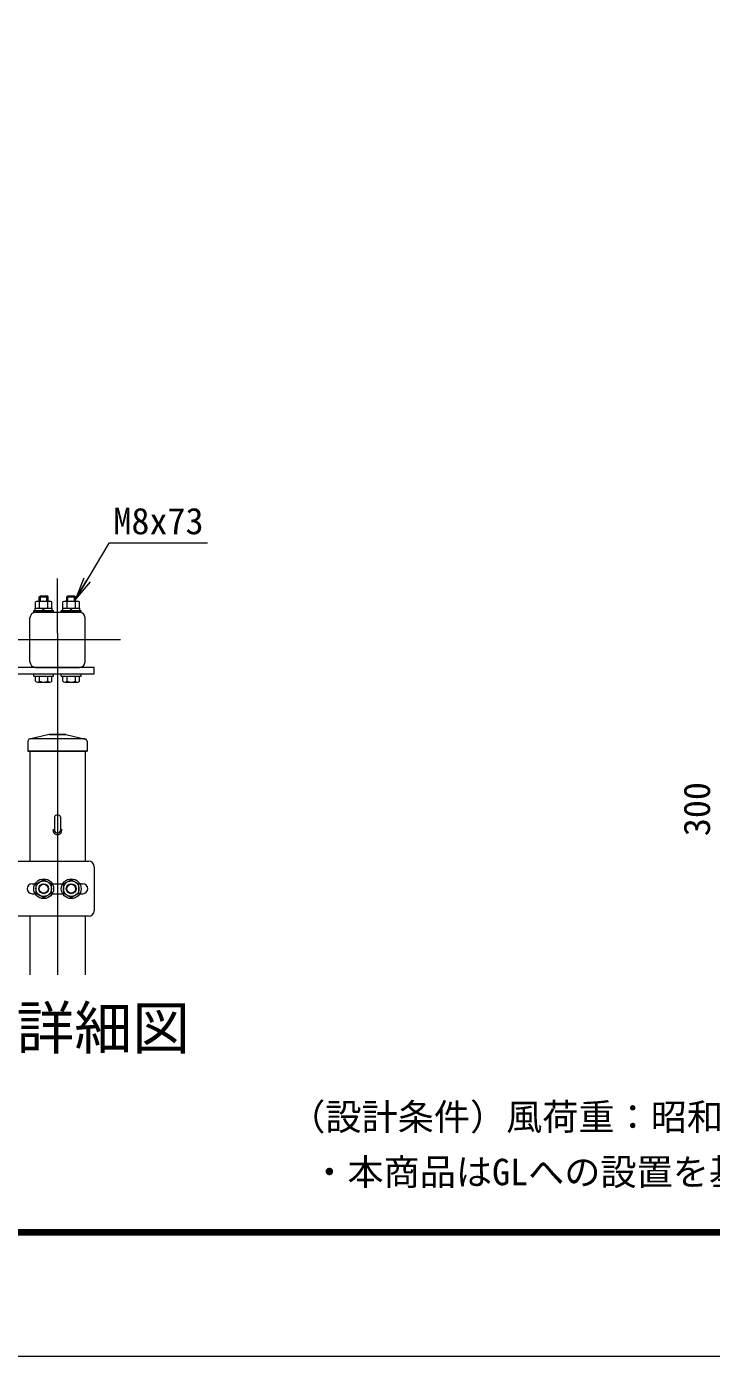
# Model space of a CAD drawing. Units: millimetres, scale not verified. Extents: x -4200 to 4200, y -2970 to 2970.
# Drawn here: x -1399 to -157, y -2970 to -555 of the extents above; entities that cross this region are included whole.
import ezdxf
from ezdxf.enums import TextEntityAlignment as Align

# ---------------------------------------------------------------- set-up
doc = ezdxf.new("R2010")
doc.units = ezdxf.units.MM
doc.header["$LTSCALE"] = 20
doc.linetypes.add('USER1', pattern=[50.8, 31.75, -6.35, 6.35, -6.35])
for name, color, linetype, lineweight in [('0-0_D-STR1', 1, 'Continuous', 18), ('0-1_D-STR-DIM', 7, 'Continuous', 9), ('0-2_0', 7, 'Continuous', 9), ('0-3_D-STR3', 3, 'Continuous', 13), ('0-4_D-BMK', 2, 'USER1', 13), ('0-6_D-STR-TXT', 7, 'Continuous', 9), ('0-C_D-TTL', 7, 'Continuous', 9)]:
    doc.layers.add(name, color=color, linetype=linetype, lineweight=lineweight)
doc.layers.add('0-8_D-TTL-TXT', color=7, linetype='Continuous')
doc.styles.add('ＭＳ ゴシック', font='')
doc.styles.get('ＭＳ ゴシック').set_extended_font_data('MS Gothic')

# ---------------------------------------------------------------- blocks, each defined once
blk = doc.blocks.new('_Open')
at = {"layer": '0-2_0'}
blk.add_line((-20, 3.33), (0, 0), dxfattribs=at)
blk.add_lwpolyline([(-20, -3.33), (0, 0), (-20, 0)], dxfattribs=at)

msp = doc.modelspace()

# ---------------------------------------------------------------- linework, layer by layer
at = {"layer": '0-0_D-STR1'}
for p, q in [((-1393.06, -1708.64), (-1393.06, -1629.04)), ((-1382.86, -1618.84), (-1303.26, -1618.84)), ((-1293.06, -1708.64), (-1293.06, -1629.04)), ((-1382.86, -1718.84), (-1303.26, -1718.84)), ((-1396.74, -1852.79), (-1397.06, -1870.79)), ((-1396.74, -1852.79), (-1397.06, -1870.79)), ((-1358.06, -1840.79), (-1393.64, -1848.96)), ((-1358.06, -1840.79), (-1393.64, -1848.96)), ((-1293.23, -1848.79), (-1392.88, -1848.79)), ((-1358.06, -1840.79), (-1328.06, -1840.79)), ((-1328.06, -1840.79), (-1358.06, -1840.79)), ((-1328.06, -1840.79), (-1292.47, -1848.96)), ((-1328.06, -1840.79), (-1292.47, -1848.96)), ((-1289.37, -1852.79), (-1289.06, -1870.79)), ((-1397.06, -1870.79), (-1289.06, -1870.79)), ((-1289.06, -1870.79), (-1397.06, -1870.79)), ((-1393.06, -1870.79), (-1393.06, -2070.79)), ((-1293.06, -1870.79), (-1293.06, -2070.79)), ((-1393.06, -2170.79), (-1393.06, -2277.29)), ((-1293.06, -2170.79), (-1293.06, -2277.29))]:
    msp.add_line(p, q, dxfattribs=at)
for centre, radius, start, end in [((-1382.86, -1629.04), 10.2, 90.00031, 179.99985), ((-1303.26, -1629.04), 10.2, 0, 90.00028), ((-1382.86, -1708.64), 10.2, 179.99984, 269.99973), ((-1303.26, -1708.64), 10.2, 269.9997, 0), ((-1392.74, -1852.86), 4, 102.93782, 179), ((-1392.74, -1852.86), 4, 102.93782, 179), ((-1293.37, -1852.86), 4, 1, 77.06218), ((-1343.06, -2014.79), 8, 162.5424, 17.4576)]:
    msp.add_arc(centre, radius, start, end, dxfattribs=at)
at = {"layer": '0-3_D-STR3'}
for p, q in [((-1376.06, -1590.85), (-1374.06, -1588.85)), ((-1376.06, -1598.64), (-1376.06, -1590.85)), ((-1362.06, -1598.64), (-1362.06, -1588.85)), ((-1360.06, -1598.64), (-1360.06, -1590.85)), ((-1326.06, -1590.85), (-1324.06, -1588.85)), ((-1326.06, -1598.64), (-1326.06, -1590.85)), ((-1312.06, -1598.64), (-1312.06, -1588.85)), ((-1310.06, -1598.64), (-1310.06, -1590.85)), ((-1386.06, -1618.84), (-1386.06, -1615.64)), ((-1386.06, -1615.64), (-1350.06, -1615.64)), ((-1383.46, -1615.64), (-1352.66, -1615.64)), ((-1383.06, -1611.64), (-1383.06, -1600.04)), ((-1383.06, -1611.64), (-1353.06, -1611.64)), ((-1379.61, -1598.64), (-1356.52, -1598.64)), ((-1375.56, -1611.64), (-1375.56, -1600.04)), ((-1370.19, -1615.64), (-1367.88, -1611.64)), ((-1368.81, -1615.64), (-1366.5, -1611.64)), ((-1360.56, -1611.64), (-1360.56, -1600.04)), ((-1353.06, -1611.64), (-1353.06, -1600.04)), ((-1352.66, -1615.64), (-1352.66, -1611.64)), ((-1350.06, -1618.84), (-1350.06, -1615.64)), ((-1336.06, -1618.84), (-1336.06, -1615.64)), ((-1336.06, -1615.64), (-1300.06, -1615.64)), ((-1333.46, -1615.64), (-1302.66, -1615.64)), ((-1333.06, -1611.64), (-1333.06, -1600.04)), ((-1333.06, -1611.64), (-1303.06, -1611.64)), ((-1329.61, -1598.64), (-1306.52, -1598.64)), ((-1325.56, -1611.64), (-1325.56, -1600.04)), ((-1320.19, -1615.64), (-1317.88, -1611.64)), ((-1318.81, -1615.64), (-1316.5, -1611.64)), ((-1310.56, -1611.64), (-1310.56, -1600.04)), ((-1303.06, -1611.64), (-1303.06, -1600.04)), ((-1302.66, -1615.64), (-1302.66, -1611.64)), ((-1300.06, -1618.84), (-1300.06, -1615.64)), ((-1350.06, -1618.84), (-1386.06, -1618.84)), ((-1300.06, -1618.84), (-1336.06, -1618.84)), ((-1276.26, -1718.84), (-1565.06, -1718.84)), ((-1386.06, -1730.84), (-1350.06, -1730.84)), ((-1386.06, -1734.84), (-1386.06, -1730.84)), ((-1386.06, -1734.84), (-1350.06, -1734.84)), ((-1383.06, -1743.68), (-1383.06, -1734.84)), ((-1383.06, -1734.84), (-1353.06, -1734.84)), ((-1375.57, -1743.68), (-1375.57, -1734.84)), ((-1360.54, -1743.68), (-1360.54, -1734.84)), ((-1353.06, -1743.68), (-1353.06, -1734.84)), ((-1350.06, -1734.84), (-1350.06, -1730.84)), ((-1336.06, -1730.84), (-1300.06, -1730.84)), ((-1336.06, -1734.84), (-1336.06, -1730.84)), ((-1336.06, -1734.84), (-1300.06, -1734.84)), ((-1333.06, -1743.68), (-1333.06, -1734.84)), ((-1333.06, -1734.84), (-1303.06, -1734.84)), ((-1325.57, -1743.68), (-1325.57, -1734.84)), ((-1310.54, -1743.68), (-1310.54, -1734.84)), ((-1303.06, -1743.68), (-1303.06, -1734.84)), ((-1300.06, -1734.84), (-1300.06, -1730.84)), ((-1379.31, -1745.84), (-1356.8, -1745.84)), ((-1329.31, -1745.84), (-1306.8, -1745.84)), ((-1348.25, -1990.45), (-1348.25, -2014.79)), ((-1337.85, -1990.45), (-1337.85, -2014.79)), ((-1470.26, -2070.79), (-1286.26, -2070.79)), ((-1276.26, -2080.79), (-1276.26, -2160.79)), ((-1398.06, -2120.79), (-1397.86, -2120.79)), ((-1389.06, -2111.79), (-1383.64, -2111.79)), ((-1352.47, -2111.79), (-1333.64, -2111.79)), ((-1302.47, -2111.79), (-1297.06, -2111.79)), ((-1288.06, -2120.79), (-1287.86, -2120.79)), ((-1389.06, -2129.79), (-1383.64, -2129.79)), ((-1352.47, -2129.79), (-1333.64, -2129.79)), ((-1302.47, -2129.79), (-1297.06, -2129.79)), ((-1286.26, -2170.79), (-1470.26, -2170.79))]:
    msp.add_line(p, q, dxfattribs=at)
for points in [[(-1376.06, -1590.85), (-1360.06, -1590.85), (-1362.06, -1588.85)], [(-1374.06, -1598.64), (-1374.06, -1588.85), (-1362.06, -1588.85)], [(-1326.06, -1590.85), (-1310.06, -1590.85), (-1312.06, -1588.85)], [(-1324.06, -1598.64), (-1324.06, -1588.85), (-1312.06, -1588.85)], [(-1383.46, -1615.64), (-1383.46, -1611.64), (-1352.66, -1611.64)], [(-1333.46, -1615.64), (-1333.46, -1611.64), (-1302.66, -1611.64)], [(-1417.31, -1730.84), (-1276.26, -1730.84), (-1276.26, -1718.84)]]:
    msp.add_lwpolyline(points, dxfattribs=at)
for points in [[(-1368.06, -2104.59), (-1382.09, -2112.69), (-1382.09, -2128.89), (-1368.06, -2136.99), (-1354.03, -2128.89), (-1354.03, -2112.69)], [(-1318.06, -2104.59), (-1332.09, -2112.69), (-1332.09, -2128.89), (-1318.06, -2136.99), (-1304.03, -2128.89), (-1304.03, -2112.69)]]:
    msp.add_lwpolyline(points, close=True, dxfattribs=at)
for centre, radius in [((-1368.06, -2120.79), 18), ((-1368.06, -2120.79), 14.07), ((-1368.06, -2120.79), 9), ((-1368.06, -2120.79), 8), ((-1318.06, -2120.79), 18), ((-1318.06, -2120.79), 14.07), ((-1318.06, -2120.79), 9), ((-1318.06, -2120.79), 8)]:
    msp.add_circle(centre, radius, dxfattribs=at)
for centre, radius, start, end in [((-1379.31, -1604.33), 5.7, 48.83491, 131.16509), ((-1368.06, -1619.43), 20.79, 68.85295, 111.14705), ((-1356.81, -1604.34), 5.7, 48.86505, 131.13495), ((-1329.31, -1604.33), 5.7, 48.83491, 131.16509), ((-1318.06, -1619.43), 20.79, 68.85295, 111.14705), ((-1306.81, -1604.34), 5.7, 48.86505, 131.13495), ((-1379.31, -1741.52), 4.32, 210, 330), ((-1368.06, -1731.69), 14.16, 237.93138, 302.06862), ((-1356.8, -1741.52), 4.32, 210, 330), ((-1329.31, -1741.52), 4.32, 210, 330), ((-1318.06, -1731.69), 14.16, 237.93138, 302.06862), ((-1306.8, -1741.52), 4.32, 210, 330), ((-1343.05, -2014.79), 5.2, 180, 0), ((-1286.26, -2080.79), 10, 0, 90), ((-1389.06, -2120.79), 9, 90, 180), ((-1389.06, -2120.79), 9, 180, 270), ((-1297.06, -2120.79), 9, 0, 90), ((-1297.06, -2120.79), 9, 270, 0), ((-1286.26, -2160.79), 10, 270, 0)]:
    msp.add_arc(centre, radius, start, end, dxfattribs=at)
msp.add_ellipse((-1343.05, -1990.48), major_axis=(-5.2, 0), ratio=0.649974, start_param=3.1415927, end_param=6.2831853, dxfattribs=at)
at = {"layer": '0-4_D-BMK'}
for p, q in [((-1343.06, -1656.62), (-1343.06, -1557.61)), ((-1343.06, -1656.62), (-1343.06, -2277.29)), ((-1228.66, -1668.84), (-1449.52, -1668.85))]:
    msp.add_line(p, q, dxfattribs=at)
at = {"layer": '0-6_D-STR-TXT'}
msp.add_lwpolyline([(-1070.66, -1493.54), (-1249.96, -1493.54), (-1309.03, -1593.03)], dxfattribs=at)
at = {"layer": '0-C_D-TTL', "color": 2, "lineweight": 18}
msp.add_lwpolyline([(-4200, 2970), (4200, 2970), (4200, -2970), (-4200, -2970)], close=True, dxfattribs=at)
at = {"layer": '0-C_D-TTL'}
for points in [[(-3930, 2750), (3930, 2750), (3930, -2750), (-3930, -2750)], [(-3927.5, 2747.5), (3927.5, 2747.5), (3927.5, -2747.5), (-3927.5, -2747.5)], [(-3925, 2745), (3925, 2745), (3925, -2745), (-3925, -2745)], [(-3922.5, 2742.5), (3922.5, 2742.5), (3922.5, -2742.5), (-3922.5, -2742.5)], [(-3920, 2740), (3920, 2740), (3920, -2740), (-3920, -2740)]]:
    msp.add_lwpolyline(points, close=True, dxfattribs=at)

# ---------------------------------------------------------------- block references
at = {"layer": '0-6_D-STR-TXT', "xscale": 2, "yscale": 2, "rotation": 239.29963}
msp.add_blockref('_Open', (-1310.06, -1594.75), dxfattribs=at)

# ---------------------------------------------------------------- texts
at = {"layer": '0-1_D-STR-DIM', "style": 'ＭＳ ゴシック'}
msp.add_text('300', height=48.09, rotation=90, dxfattribs=at).set_placement((-144.54, -2025.31), align=Align.BOTTOM_LEFT)
at = {"layer": '0-6_D-STR-TXT', "style": 'ＭＳ ゴシック'}
for s, p in [('M8x73', (-1241.54, -1491.59)), ('（設計条件）風荷重：昭和57年改正 建築基準法・同施行令に基づく風圧力に準拠。', (-922.45, -2573.6)), ('・本商品はGLへの設置を基準としております。他の条件でご使用の際は別途ご相談ください。 ', (-882.45, -2673.6))]:
    msp.add_text(s, height=48.09, dxfattribs=at).set_placement(p, align=Align.BOTTOM_LEFT)
at = {"layer": '0-8_D-TTL-TXT', "style": 'ＭＳ ゴシック'}
msp.add_text('丁番部詳細図', height=76.98, dxfattribs=at).set_placement((-1732.52, -2435), align=Align.BOTTOM_LEFT)

doc.saveas('drawing.dxf')
